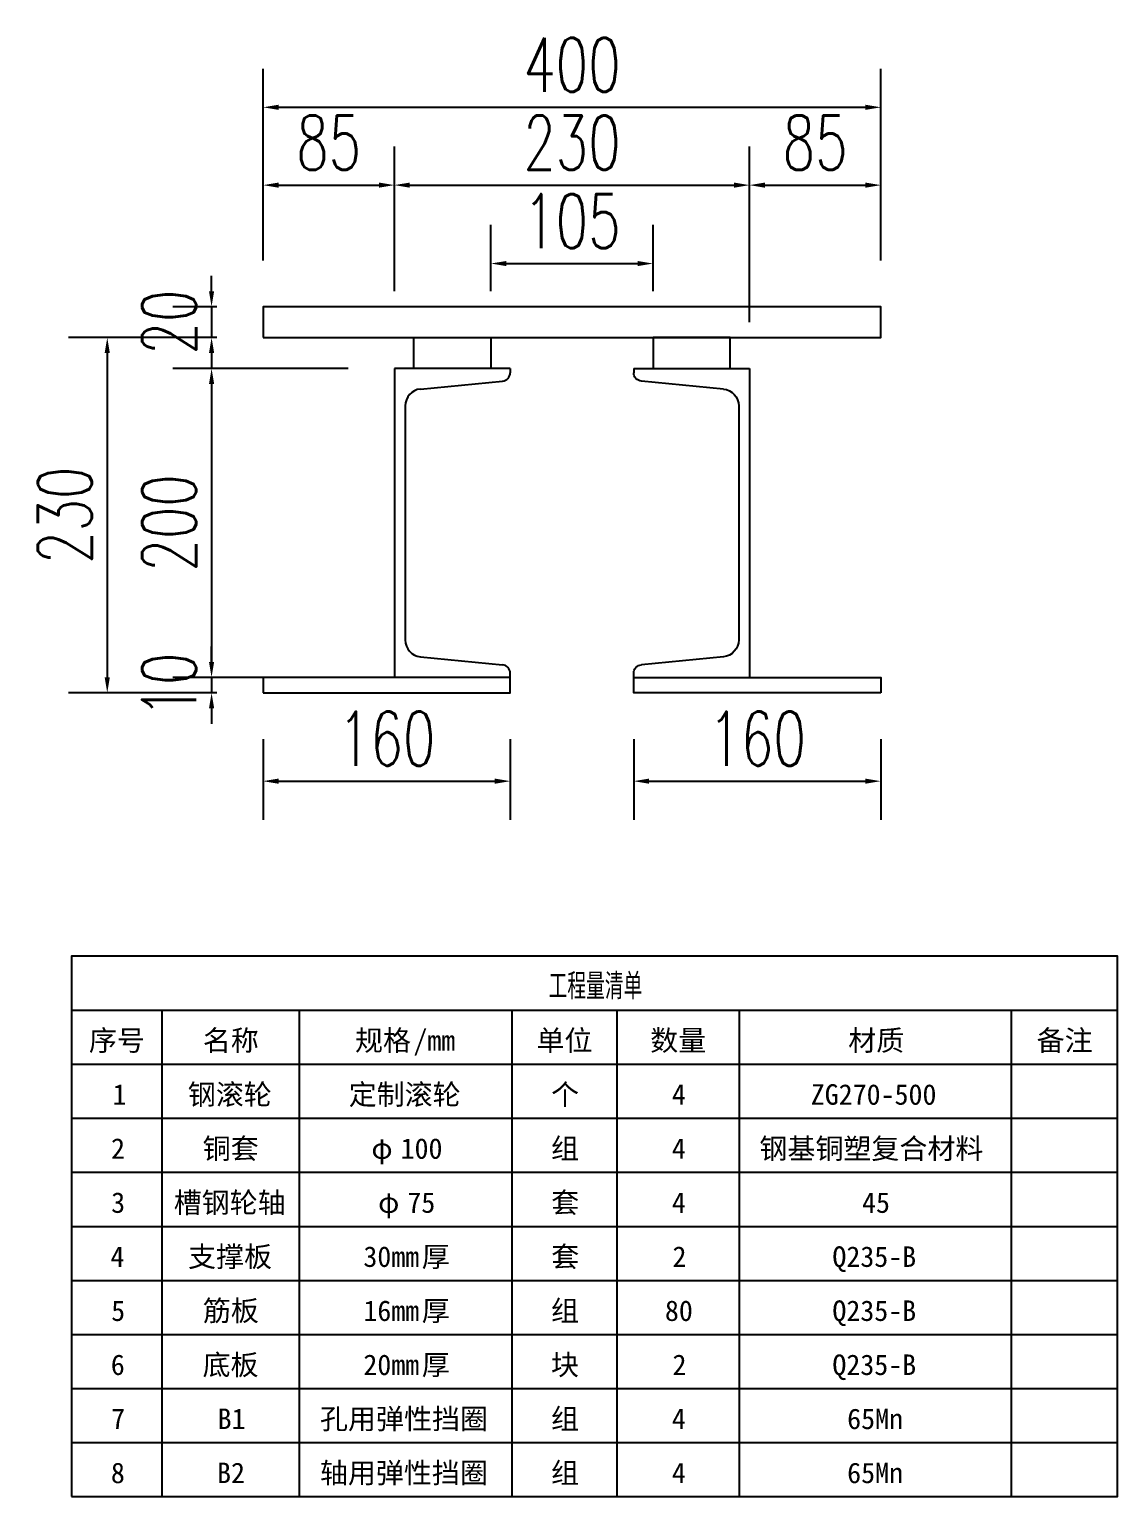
# Model space of a CAD drawing. Header units: millimetres. Extents: x -1443632 to -1307761, y 1430256 to 1527696.
# Drawn here: x -1435202 to -1434497, y 1498582 to 1499532 of the extents above; entities that cross this region are included whole.
import ezdxf

# ---------------------------------------------------------------- set-up
doc = ezdxf.new("R2010")
doc.units = ezdxf.units.MM
doc.header["$LTSCALE"] = 10
doc.layers.get('DEFPOINTS').update_dxf_attribs({"linetype": 'CONTINUOUS'})
for name, color, linetype in [('PUB_DIM', 3, 'CONTINUOUS'), ('W-STEEL_FRAME钢架', 3, 'CONTINUOUS'), ('景-通用-文字', 7, 'CONTINUOUS'), ('钢', 172, 'CONTINUOUS')]:
    doc.layers.add(name, color=color, linetype=linetype)
doc.styles.add('_TCH_TAB', font='SIMPLEX', dxfattribs={"bigfont": 'GBCBIG'})
doc.styles.add('STANDARD_T3', font='simplex.shx', dxfattribs={"width": 0.7, "bigfont": 'gbcbig.shx'})
doc.styles.add('图框', font='')
doc.styles.get('图框').set_extended_font_data('SimSun')
doc.dimstyles.new('W&&10', dxfattribs={"dimtxt": 35, "dimasz": 10, "dimexe": 25, "dimexo": 30, "dimgap": 10, "dimtad": 1, "dimdec": 0, "dimzin": 0, "dimdsep": 46, "dimtxsty": 'STANDARD_T3', "dimcen": 0.09, "dimclrd": 1, "dimclre": 1, "dimclrt": 7, "dimazin": 2, "dimtfac": 1, "dimtdec": 0, "dimtix": 1, "dimtmove": 2, "dimatfit": 3, "dimfxl": 0, "dimtolj": 1, "dimtzin": 0, "dimarcsym": 0})

# ---------------------------------------------------------------- blocks, each defined once
blk = doc.blocks.new('A$C142B241B')
at = {"layer": 'W-STEEL_FRAME钢架', "color": 4}
for p, q in [((0, 75), (0, 0)), ((0, 75), (2.72, 75)), ((13.31, 16.91), (8.2, 70.05)), ((186.69, 16.91), (191.8, 70.05)), ((200, 75), (197.28, 75)), ((200, 75), (200, 0)), ((0, 0), (200, 0)), ((24.25, 7), (175.75, 7))]:
    blk.add_line(p, q, dxfattribs=at)
for centre, radius, start, end in [((2.72, 69.5), 5.5, 5.71059, 90), ((197.28, 69.5), 5.5, 90, 174.28941), ((24.25, 18), 11, 185.71059, 270), ((175.75, 18), 11, 270, 354.28941)]:
    blk.add_arc(centre, radius, start, end, dxfattribs=at)
blk = doc.blocks.new('*D644')
at = {"layer": 'DEFPOINTS', "color": 0, "transparency": 16777216}
for p in [(-1434650.85, 1499481.17), (-1435050.85, 1499352.07), (-1434650.85, 1499352.07)]:
    blk.add_point(p, dxfattribs=at)
at = {"layer": 'PUB_DIM', "color": 1, "lineweight": -2, "transparency": 16777216}
for p, q in [((-1435050.85, 1499382.07), (-1435050.85, 1499506.17)), ((-1434650.85, 1499382.07), (-1434650.85, 1499506.17)), ((-1435040.85, 1499481.17), (-1434660.85, 1499481.17))]:
    blk.add_line(p, q, dxfattribs=at)
at = {"layer": 'PUB_DIM', "color": 1, "transparency": 16777216}
for points in [[(-1435040.85, 1499482.84), (-1435040.85, 1499479.5), (-1435050.85, 1499481.17)], [(-1434660.85, 1499482.84), (-1434660.85, 1499479.5), (-1434650.85, 1499481.17)]]:
    blk.add_solid(points, dxfattribs=at)
at = {"layer": 'PUB_DIM', "color": 7, "transparency": 16777216, "insert": (-1434850.85, 1499508.67), "char_height": 35, "attachment_point": 5, "style": 'STANDARD_T3'}
blk.add_mtext('\\A1;400', dxfattribs=at)
blk = doc.blocks.new('*D645')
at = {"layer": 'DEFPOINTS', "color": 0, "transparency": 16777216}
for p in [(-1435050.85, 1499332.07), (-1435151.79, 1499102.07), (-1435050.85, 1499102.07)]:
    blk.add_point(p, dxfattribs=at)
at = {"layer": 'PUB_DIM', "color": 1, "lineweight": -2, "transparency": 16777216}
for p, q in [((-1435080.85, 1499332.07), (-1435176.79, 1499332.07)), ((-1435151.79, 1499322.07), (-1435151.79, 1499112.07)), ((-1435080.85, 1499102.07), (-1435176.79, 1499102.07))]:
    blk.add_line(p, q, dxfattribs=at)
at = {"layer": 'PUB_DIM', "color": 1, "transparency": 16777216}
for points in [[(-1435153.46, 1499322.07), (-1435150.12, 1499322.07), (-1435151.79, 1499332.07)], [(-1435153.46, 1499112.07), (-1435150.12, 1499112.07), (-1435151.79, 1499102.07)]]:
    blk.add_solid(points, dxfattribs=at)
at = {"layer": 'PUB_DIM', "color": 7, "transparency": 16777216, "insert": (-1435179.29, 1499217.07), "char_height": 35, "attachment_point": 5, "rotation": 90, "style": 'STANDARD_T3'}
blk.add_mtext('\\A1;230', dxfattribs=at)
blk = doc.blocks.new('*D646')
at = {"layer": 'DEFPOINTS', "color": 0, "transparency": 16777216}
for p in [(-1434965.85, 1499312.07), (-1435084.24, 1499112.07), (-1434965.85, 1499112.07)]:
    blk.add_point(p, dxfattribs=at)
at = {"layer": 'PUB_DIM', "color": 1, "lineweight": -2, "transparency": 16777216}
for p, q in [((-1434995.85, 1499312.07), (-1435109.24, 1499312.07)), ((-1435084.24, 1499302.07), (-1435084.24, 1499122.07)), ((-1434995.85, 1499112.07), (-1435109.24, 1499112.07))]:
    blk.add_line(p, q, dxfattribs=at)
at = {"layer": 'PUB_DIM', "color": 1, "transparency": 16777216}
for points in [[(-1435085.91, 1499302.07), (-1435082.57, 1499302.07), (-1435084.24, 1499312.07)], [(-1435085.91, 1499122.07), (-1435082.57, 1499122.07), (-1435084.24, 1499112.07)]]:
    blk.add_solid(points, dxfattribs=at)
at = {"layer": 'PUB_DIM', "color": 7, "transparency": 16777216, "insert": (-1435111.74, 1499212.07), "char_height": 35, "attachment_point": 5, "rotation": 90, "style": 'STANDARD_T3'}
blk.add_mtext('\\A1;200', dxfattribs=at)
blk = doc.blocks.new('*D541')
at = {"layer": 'DEFPOINTS', "color": 0, "transparency": 16777216}
for p in [(-1435050.85, 1499352.07), (-1435084.24, 1499332.07), (-1435050.85, 1499332.07)]:
    blk.add_point(p, dxfattribs=at)
at = {"layer": 'PUB_DIM', "color": 1, "lineweight": -2, "transparency": 16777216}
for p, q in [((-1435084.24, 1499362.07), (-1435084.24, 1499372.07)), ((-1435080.85, 1499352.07), (-1435109.24, 1499352.07)), ((-1435084.24, 1499352.07), (-1435084.24, 1499332.07)), ((-1435080.85, 1499332.07), (-1435109.24, 1499332.07)), ((-1435084.24, 1499322.07), (-1435084.24, 1499312.07))]:
    blk.add_line(p, q, dxfattribs=at)
at = {"layer": 'PUB_DIM', "color": 1, "transparency": 16777216}
for points in [[(-1435085.91, 1499362.07), (-1435082.57, 1499362.07), (-1435084.24, 1499352.07)], [(-1435085.91, 1499322.07), (-1435082.57, 1499322.07), (-1435084.24, 1499332.07)]]:
    blk.add_solid(points, dxfattribs=at)
at = {"layer": 'PUB_DIM', "color": 7, "transparency": 16777216, "insert": (-1435111.74, 1499342.07), "char_height": 35, "attachment_point": 5, "rotation": 90, "style": 'STANDARD_T3'}
blk.add_mtext('\\A1;20', dxfattribs=at)
blk = doc.blocks.new('*D542')
at = {"layer": 'DEFPOINTS', "color": 0, "transparency": 16777216}
for p in [(-1435050.85, 1499112.07), (-1435084.24, 1499102.07), (-1435050.85, 1499102.07)]:
    blk.add_point(p, dxfattribs=at)
at = {"layer": 'PUB_DIM', "color": 1, "lineweight": -2, "transparency": 16777216}
for p, q in [((-1435084.24, 1499122.07), (-1435084.24, 1499132.07)), ((-1435080.85, 1499112.07), (-1435109.24, 1499112.07)), ((-1435084.24, 1499112.07), (-1435084.24, 1499102.07)), ((-1435080.85, 1499102.07), (-1435109.24, 1499102.07)), ((-1435084.24, 1499092.07), (-1435084.24, 1499082.07))]:
    blk.add_line(p, q, dxfattribs=at)
at = {"layer": 'PUB_DIM', "color": 1, "transparency": 16777216}
for points in [[(-1435085.91, 1499122.07), (-1435082.57, 1499122.07), (-1435084.24, 1499112.07)], [(-1435085.91, 1499092.07), (-1435082.57, 1499092.07), (-1435084.24, 1499102.07)]]:
    blk.add_solid(points, dxfattribs=at)
at = {"layer": 'PUB_DIM', "color": 7, "transparency": 16777216, "insert": (-1435111.74, 1499107.07), "char_height": 35, "attachment_point": 5, "rotation": 90, "style": 'STANDARD_T3'}
blk.add_mtext('\\A1;10', dxfattribs=at)
blk = doc.blocks.new('*D647')
at = {"layer": 'DEFPOINTS', "color": 0, "transparency": 16777216}
for p in [(-1434735.85, 1499430.78), (-1434965.85, 1499332.07), (-1434735.85, 1499312.07)]:
    blk.add_point(p, dxfattribs=at)
at = {"layer": 'PUB_DIM', "color": 1, "lineweight": -2, "transparency": 16777216}
for p, q in [((-1434965.85, 1499362.07), (-1434965.85, 1499455.78)), ((-1434735.85, 1499342.07), (-1434735.85, 1499455.78)), ((-1434955.85, 1499430.78), (-1434745.85, 1499430.78))]:
    blk.add_line(p, q, dxfattribs=at)
at = {"layer": 'PUB_DIM', "color": 1, "transparency": 16777216}
for points in [[(-1434955.85, 1499432.44), (-1434955.85, 1499429.11), (-1434965.85, 1499430.78)], [(-1434745.85, 1499432.44), (-1434745.85, 1499429.11), (-1434735.85, 1499430.78)]]:
    blk.add_solid(points, dxfattribs=at)
at = {"layer": 'PUB_DIM', "color": 7, "transparency": 16777216, "insert": (-1434850.85, 1499458.28), "char_height": 35, "attachment_point": 5, "style": 'STANDARD_T3'}
blk.add_mtext('\\A1;230', dxfattribs=at)
blk = doc.blocks.new('*D648')
at = {"layer": 'DEFPOINTS', "color": 0, "transparency": 16777216}
for p in [(-1435050.85, 1499102.07), (-1434890.85, 1499102.07), (-1434890.85, 1499044.88)]:
    blk.add_point(p, dxfattribs=at)
at = {"layer": 'PUB_DIM', "color": 1, "lineweight": -2, "transparency": 16777216}
for p, q in [((-1435050.85, 1499072.07), (-1435050.85, 1499019.88)), ((-1434890.85, 1499072.07), (-1434890.85, 1499019.88)), ((-1435040.85, 1499044.88), (-1434900.85, 1499044.88))]:
    blk.add_line(p, q, dxfattribs=at)
at = {"layer": 'PUB_DIM', "color": 1, "transparency": 16777216}
for points in [[(-1435040.85, 1499046.55), (-1435040.85, 1499043.21), (-1435050.85, 1499044.88)], [(-1434900.85, 1499046.55), (-1434900.85, 1499043.21), (-1434890.85, 1499044.88)]]:
    blk.add_solid(points, dxfattribs=at)
at = {"layer": 'PUB_DIM', "color": 7, "transparency": 16777216, "insert": (-1434970.85, 1499072.38), "char_height": 35, "attachment_point": 5, "style": 'STANDARD_T3'}
blk.add_mtext('\\A1;160', dxfattribs=at)
blk = doc.blocks.new('*D649')
at = {"layer": 'DEFPOINTS', "color": 0, "transparency": 16777216}
for p in [(-1434810.85, 1499102.07), (-1434650.85, 1499102.07), (-1434650.85, 1499044.88)]:
    blk.add_point(p, dxfattribs=at)
at = {"layer": 'PUB_DIM', "color": 1, "lineweight": -2, "transparency": 16777216}
for p, q in [((-1434810.85, 1499072.07), (-1434810.85, 1499019.88)), ((-1434650.85, 1499072.07), (-1434650.85, 1499019.88)), ((-1434800.85, 1499044.88), (-1434660.85, 1499044.88))]:
    blk.add_line(p, q, dxfattribs=at)
at = {"layer": 'PUB_DIM', "color": 1, "transparency": 16777216}
for points in [[(-1434800.85, 1499046.55), (-1434800.85, 1499043.21), (-1434810.85, 1499044.88)], [(-1434660.85, 1499046.55), (-1434660.85, 1499043.21), (-1434650.85, 1499044.88)]]:
    blk.add_solid(points, dxfattribs=at)
at = {"layer": 'PUB_DIM', "color": 7, "transparency": 16777216, "insert": (-1434730.85, 1499072.38), "char_height": 35, "attachment_point": 5, "style": 'STANDARD_T3'}
blk.add_mtext('\\A1;160', dxfattribs=at)
blk = doc.blocks.new('*D543')
at = {"layer": 'DEFPOINTS', "color": 0, "transparency": 16777216}
for p in [(-1434965.85, 1499430.78), (-1435050.85, 1499352.07), (-1434965.85, 1499332.07)]:
    blk.add_point(p, dxfattribs=at)
at = {"layer": 'PUB_DIM', "color": 1, "lineweight": -2, "transparency": 16777216}
for p, q in [((-1435050.85, 1499382.07), (-1435050.85, 1499455.78)), ((-1434965.85, 1499362.07), (-1434965.85, 1499455.78)), ((-1435040.85, 1499430.78), (-1434975.85, 1499430.78))]:
    blk.add_line(p, q, dxfattribs=at)
at = {"layer": 'PUB_DIM', "color": 1, "transparency": 16777216}
for points in [[(-1435040.85, 1499432.44), (-1435040.85, 1499429.11), (-1435050.85, 1499430.78)], [(-1434975.85, 1499432.44), (-1434975.85, 1499429.11), (-1434965.85, 1499430.78)]]:
    blk.add_solid(points, dxfattribs=at)
at = {"layer": 'PUB_DIM', "color": 7, "transparency": 16777216, "insert": (-1435008.35, 1499458.28), "char_height": 35, "attachment_point": 5, "style": 'STANDARD_T3'}
blk.add_mtext('\\A1;85', dxfattribs=at)
blk = doc.blocks.new('*D544')
at = {"layer": 'DEFPOINTS', "color": 0, "transparency": 16777216}
for p in [(-1434650.85, 1499430.78), (-1434650.85, 1499352.07), (-1434735.85, 1499332.07)]:
    blk.add_point(p, dxfattribs=at)
at = {"layer": 'PUB_DIM', "color": 1, "lineweight": -2, "transparency": 16777216}
for p, q in [((-1434735.85, 1499362.07), (-1434735.85, 1499455.78)), ((-1434650.85, 1499382.07), (-1434650.85, 1499455.78)), ((-1434725.85, 1499430.78), (-1434660.85, 1499430.78))]:
    blk.add_line(p, q, dxfattribs=at)
at = {"layer": 'PUB_DIM', "color": 1, "transparency": 16777216}
for points in [[(-1434725.85, 1499432.44), (-1434725.85, 1499429.11), (-1434735.85, 1499430.78)], [(-1434660.85, 1499432.44), (-1434660.85, 1499429.11), (-1434650.85, 1499430.78)]]:
    blk.add_solid(points, dxfattribs=at)
at = {"layer": 'PUB_DIM', "color": 7, "transparency": 16777216, "insert": (-1434693.35, 1499458.28), "char_height": 35, "attachment_point": 5, "style": 'STANDARD_T3'}
blk.add_mtext('\\A1;85', dxfattribs=at)
blk = doc.blocks.new('*D652')
at = {"layer": 'DEFPOINTS', "color": 0, "transparency": 16777216}
for p in [(-1434798.35, 1499380.01), (-1434903.35, 1499332.07), (-1434798.35, 1499332.07)]:
    blk.add_point(p, dxfattribs=at)
at = {"layer": 'PUB_DIM', "color": 1, "lineweight": -2, "transparency": 16777216}
for p, q in [((-1434903.35, 1499362.07), (-1434903.35, 1499405.01)), ((-1434798.35, 1499362.07), (-1434798.35, 1499405.01)), ((-1434893.35, 1499380.01), (-1434808.35, 1499380.01))]:
    blk.add_line(p, q, dxfattribs=at)
at = {"layer": 'PUB_DIM', "color": 1, "transparency": 16777216}
for points in [[(-1434893.35, 1499381.67), (-1434893.35, 1499378.34), (-1434903.35, 1499380.01)], [(-1434808.35, 1499381.67), (-1434808.35, 1499378.34), (-1434798.35, 1499380.01)]]:
    blk.add_solid(points, dxfattribs=at)
at = {"layer": 'PUB_DIM', "color": 7, "transparency": 16777216, "insert": (-1434850.85, 1499407.51), "char_height": 35, "attachment_point": 5, "style": 'STANDARD_T3'}
blk.add_mtext('\\A1;105', dxfattribs=at)

msp = doc.modelspace()

# ---------------------------------------------------------------- linework, layer by layer
at = {"layer": '景-通用-文字'}
msp.add_lwpolyline([(-1435174.94, 1498581.64), (-1434497.44, 1498581.64), (-1434497.44, 1498931.64), (-1435174.94, 1498931.64)], close=True, dxfattribs=at)
for points in [[(-1435174.94, 1498896.64), (-1434497.44, 1498896.64)], [(-1435116.4, 1498896.64), (-1435116.4, 1498581.64)], [(-1435027.53, 1498896.64), (-1435027.53, 1498581.64)], [(-1434889.76, 1498896.64), (-1434889.76, 1498581.64)], [(-1434821.7, 1498896.64), (-1434821.7, 1498581.64)], [(-1434742.45, 1498896.64), (-1434742.45, 1498581.64)], [(-1434566.45, 1498896.64), (-1434566.45, 1498581.64)], [(-1435174.94, 1498861.64), (-1434497.44, 1498861.64)], [(-1435174.94, 1498826.64), (-1434497.44, 1498826.64)], [(-1435174.94, 1498791.64), (-1434497.44, 1498791.64)], [(-1435174.94, 1498756.64), (-1434497.44, 1498756.64)], [(-1435174.94, 1498721.64), (-1434497.44, 1498721.64)], [(-1435174.94, 1498686.64), (-1434497.44, 1498686.64)], [(-1435174.94, 1498651.64), (-1434497.44, 1498651.64)], [(-1435174.94, 1498616.64), (-1434497.44, 1498616.64)]]:
    msp.add_lwpolyline(points, dxfattribs=at)
at = {"layer": '钢'}
for points in [[(-1435050.85, 1499332.07), (-1434650.85, 1499332.07), (-1434650.85, 1499352.07), (-1435050.85, 1499352.07)], [(-1434903.35, 1499312.07), (-1434953.35, 1499312.07), (-1434953.35, 1499332.07), (-1434903.35, 1499332.07)], [(-1434798.35, 1499312.07), (-1434748.35, 1499312.07), (-1434748.35, 1499332.07), (-1434798.35, 1499332.07)], [(-1435050.85, 1499102.07), (-1434890.85, 1499102.07), (-1434890.85, 1499112.07), (-1435050.85, 1499112.07)], [(-1434650.85, 1499102.07), (-1434810.85, 1499102.07), (-1434810.85, 1499112.07), (-1434650.85, 1499112.07)]]:
    msp.add_lwpolyline(points, close=True, dxfattribs=at)

# ---------------------------------------------------------------- block references
at = {"layer": '钢', "rotation": 270}
msp.add_blockref('A$C142B241B', (-1434965.85, 1499312.07), dxfattribs=at)
at = {"layer": '钢', "xscale": -1, "rotation": 90}
msp.add_blockref('A$C142B241B', (-1434735.85, 1499312.07), dxfattribs=at)

# ---------------------------------------------------------------- texts
at = {"layer": '景-通用-文字'}
for s, height, style, p in [('工程量清单', 16.879, '_TCH_TAB', (-1434865.97, 1498903.64)), ('序号', 13.291, '图框', (-1435163.65, 1498870.39)), ('名称', 13.291, '图框', (-1435089.91, 1498870.39)), ('规格', 13.291, '图框', (-1434991.35, 1498870.39)), ('/mm', 13.291, '图框', (-1434953.55, 1498870.39)), ('单位', 13.291, '图框', (-1434873.82, 1498870.39)), ('数量', 13.291, '图框', (-1434800.16, 1498870.39)), ('材质', 13.291, '图框', (-1434671.91, 1498870.39)), ('备注', 13.291, '图框', (-1434549.89, 1498870.39)), ('1', 13.29, '图框', (-1435148.37, 1498835.39)), ('钢滚轮', 13.291, '图框', (-1435099.62, 1498835.39)), ('定制滚轮', 13.291, '图框', (-1434995.45, 1498835.39)), ('个', 13.29, '图框', (-1434864.4, 1498835.39)), ('4', 13.29, '图框', (-1434786.13, 1498835.39)), ('ZG270-500', 13.291, '图框', (-1434696.17, 1498835.39)), ('2', 13.29, '图框', (-1435149.33, 1498800.39)), ('铜套', 13.291, '图框', (-1435090.02, 1498800.39)), ('φ', 13.29, '图框', (-1434980.72, 1498800.39)), ('100', 13.291, '图框', (-1434961.82, 1498800.39)), ('组', 13.29, '图框', (-1434864.37, 1498800.39)), ('4', 13.29, '图框', (-1434786.13, 1498800.39)), ('钢基铜塑复合材料', 13.291, '图框', (-1434729.43, 1498800.39)), ('槽钢轮轴', 13.291, '图框', (-1435108.74, 1498765.39)), ('套', 13.29, '图框', (-1434864.29, 1498765.39)), ('3', 13.29, '图框', (-1435149.25, 1498765.39)), ('φ', 13.29, '图框', (-1434976.36, 1498765.39)), ('75', 13.291, '图框', (-1434957.46, 1498765.39)), ('4', 13.29, '图框', (-1434786.13, 1498765.39)), ('45', 13.291, '图框', (-1434662.98, 1498765.39)), ('4', 13.29, '图框', (-1435149.73, 1498730.39)), ('支撑板', 13.291, '图框', (-1435099.47, 1498730.39)), ('30mm', 13.291, '图框', (-1434985.93, 1498730.39)), ('厚', 13.29, '图框', (-1434948.12, 1498730.39)), ('套', 13.29, '图框', (-1434864.29, 1498730.39)), ('2', 13.29, '图框', (-1434785.73, 1498730.39)), ('Q235-B', 13.291, '图框', (-1434682.18, 1498730.39)), ('5', 13.29, '图框', (-1435149.25, 1498695.39)), ('筋板', 13.291, '图框', (-1435089.91, 1498695.39)), ('16mm', 13.291, '图框', (-1434985.93, 1498695.39)), ('厚', 13.29, '图框', (-1434948.12, 1498695.39)), ('组', 13.29, '图框', (-1434864.37, 1498695.39)), ('80', 13.291, '图框', (-1434790.64, 1498695.39)), ('Q235-B', 13.291, '图框', (-1434682.18, 1498695.39)), ('底板', 13.291, '图框', (-1435090.09, 1498660.39)), ('厚', 13.29, '图框', (-1434948.12, 1498660.39)), ('块', 13.29, '图框', (-1434864.44, 1498660.39)), ('6', 13.29, '图框', (-1435149.47, 1498660.39)), ('20mm', 13.291, '图框', (-1434985.93, 1498660.39)), ('2', 13.29, '图框', (-1434785.73, 1498660.39)), ('Q235-B', 13.291, '图框', (-1434682.18, 1498660.39)), ('7', 13.29, '图框', (-1435149.25, 1498625.39)), ('B1', 13.291, '图框', (-1435080.31, 1498625.39)), ('孔用弹性挡圈', 13.291, '图框', (-1435014.02, 1498625.39)), ('组', 13.29, '图框', (-1434864.37, 1498625.39)), ('4', 13.29, '图框', (-1434786.13, 1498625.39)), ('65Mn', 13.291, '图框', (-1434672.61, 1498625.39)), ('8', 13.29, '图框', (-1435149.44, 1498590.39)), ('B2', 13.291, '图框', (-1435080.68, 1498590.39)), ('轴用弹性挡圈', 13.291, '图框', (-1435014.06, 1498590.39)), ('组', 13.29, '图框', (-1434864.37, 1498590.39)), ('4', 13.29, '图框', (-1434786.13, 1498590.39)), ('65Mn', 13.291, '图框', (-1434672.61, 1498590.39))]:
    msp.add_text(s, height=height, dxfattribs=dict(at, style=style)).set_placement(p)

# ---------------------------------------------------------------- dimensions: what is measured, and where the dimension line sits
at = {"layer": 'PUB_DIM', "color": 0}
for base, p1, p2, picture, middle in [((-1434650.85, 1499481.17), (-1435050.85, 1499352.07), (-1434650.85, 1499352.07), '*D644', (-1434850.85, 1499508.67)), ((-1434965.85, 1499430.78), (-1435050.85, 1499352.07), (-1434965.85, 1499332.07), '*D543', (-1435008.35, 1499458.28)), ((-1434735.85, 1499430.78), (-1434965.85, 1499332.07), (-1434735.85, 1499312.07), '*D647', (-1434850.85, 1499458.28)), ((-1434650.85, 1499430.78), (-1434735.85, 1499332.07), (-1434650.85, 1499352.07), '*D544', (-1434693.35, 1499458.28)), ((-1434798.35, 1499380.01), (-1434903.35, 1499332.07), (-1434798.35, 1499332.07), '*D652', (-1434850.85, 1499407.51)), ((-1434890.85, 1499044.88), (-1435050.85, 1499102.07), (-1434890.85, 1499102.07), '*D648', (-1434970.85, 1499072.38)), ((-1434650.85, 1499044.88), (-1434810.85, 1499102.07), (-1434650.85, 1499102.07), '*D649', (-1434730.85, 1499072.38))]:
    dim = msp.add_linear_dim(base=base, p1=p1, p2=p2, dimstyle='W&&10', dxfattribs=at)
    dim.commit()
    dim.dimension.update_dxf_attribs({"geometry": picture, "text_midpoint": middle})
for base, p1, p2, picture, middle in [((-1435084.24, 1499332.07), (-1435050.85, 1499352.07), (-1435050.85, 1499332.07), '*D541', (-1435111.74, 1499342.07)), ((-1435151.79, 1499102.07), (-1435050.85, 1499332.07), (-1435050.85, 1499102.07), '*D645', (-1435179.29, 1499217.07)), ((-1435084.24, 1499112.07), (-1434965.85, 1499312.07), (-1434965.85, 1499112.07), '*D646', (-1435111.74, 1499212.07)), ((-1435084.24, 1499102.07), (-1435050.85, 1499112.07), (-1435050.85, 1499102.07), '*D542', (-1435111.74, 1499107.07))]:
    dim = msp.add_linear_dim(base=base, p1=p1, p2=p2, angle=90, dimstyle='W&&10', dxfattribs=at)
    dim.commit()
    dim.dimension.update_dxf_attribs({"geometry": picture, "text_midpoint": middle})

doc.saveas('drawing.dxf')
